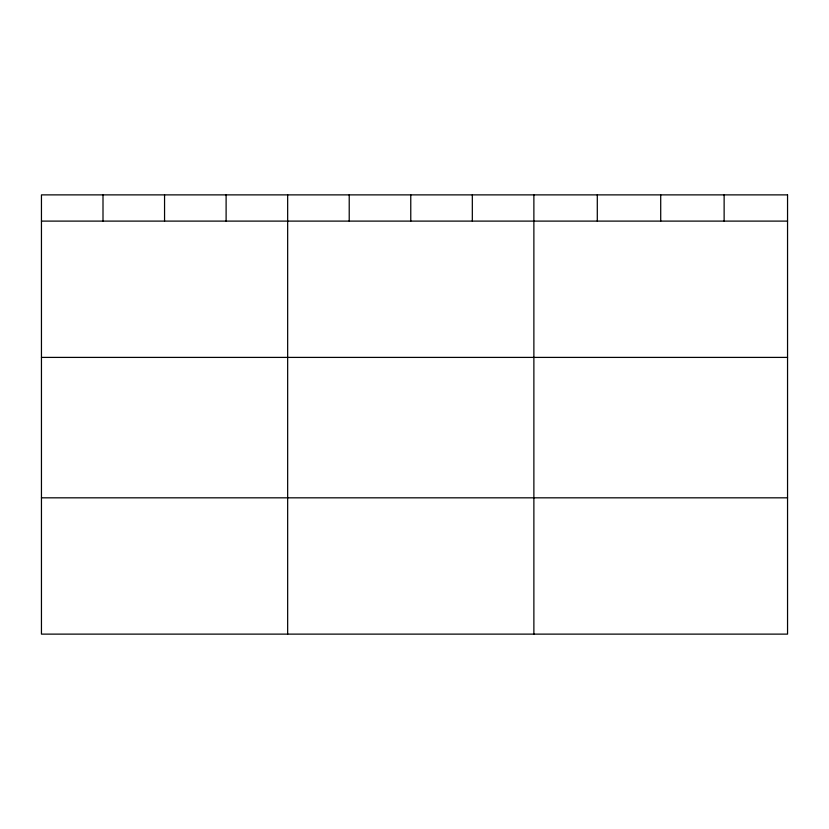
<?xml version="1.0" encoding="UTF-8"?>
<svg xmlns="http://www.w3.org/2000/svg" width="829" height="829" viewBox="0 0 829 829"><rect width="100%" height="100%" fill="white"/><g stroke="black" fill="none" stroke-linecap="round" stroke-linejoin="round"><path stroke-width="1.24" d="M41.45 221.105L787.55 221.105M41.45 357.403L787.55 357.403M41.45 497.825L787.55 497.825M724.131 194.877L724.131 221.105M660.713 194.877L660.713 221.105M597.294 194.877L597.294 221.105M533.876 194.877L533.876 634.123M472.323 194.877L472.323 221.105M410.769 194.877L410.769 221.105M349.216 194.877L349.216 221.105M287.663 194.877L287.663 634.123M226.11 194.877L226.11 221.105M164.556 194.877L164.556 221.105M103.003 194.877L103.003 221.105M787.55 194.877L41.45 194.877L41.45 634.123L787.55 634.123L787.55 194.877"/></g></svg>
